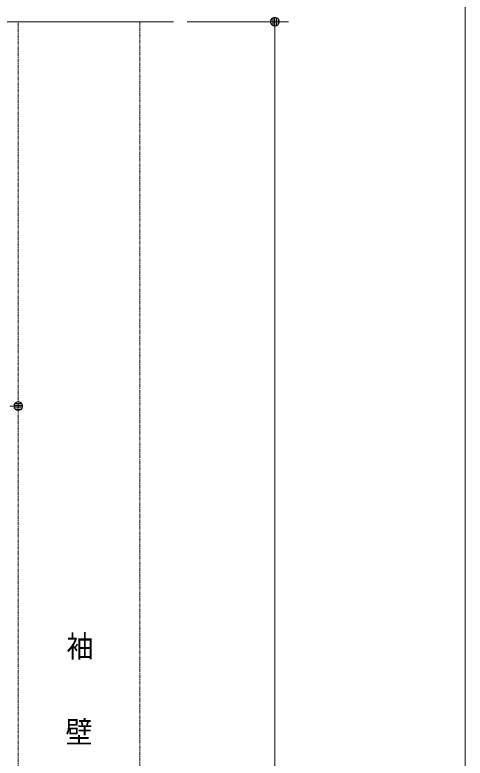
# Model space of a CAD drawing. Units: millimetres, scale not verified. Extents: x -6062 to 6062, y -3045 to 3045.
# Drawn here: x 1546 to 2212, y -102 to 1000 of the extents above; entities that cross this region are included whole.
import ezdxf
from ezdxf.enums import TextEntityAlignment as Align

# ---------------------------------------------------------------- set-up
doc = ezdxf.new("R2010")
doc.units = ezdxf.units.MM
doc.header["$LTSCALE"] = 20
doc.linetypes.add('DOUBLE_CHAIN1', pattern=[8.8, 5, -1, 0.6, -0.6, 0.6, -1])
for name, color, linetype, lineweight in [('0-0_2寸法-1', 7, 'Continuous', 9), ('0-1_0', 7, 'Continuous', 9), ('0-2_2寸法-3', 7, 'Continuous', 9), ('0-3_3一般', 7, 'Continuous', 9), ('0-4_1図面枠', 7, 'Continuous', 9)]:
    doc.layers.add(name, color=color, linetype=linetype, lineweight=lineweight)
doc.styles.add('ＭＳ ゴシック', font='')
doc.styles.get('ＭＳ ゴシック').set_extended_font_data('MS Gothic')

# ---------------------------------------------------------------- blocks, each defined once
blk = doc.blocks.new('_Dot')
at = {"layer": '0-1_0'}
for p, q in [((-10, 0), (-20, 0)), ((9.78, 2), (-9.78, 2)), ((7.99, 6), (-7.99, 6)), ((9.16, -3.98), (-9.16, -3.98)), ((6, -7.98), (-6, -7.98))]:
    blk.add_line(p, q, dxfattribs=at)
for points in [[(10, 0), (9.92, 1.25), (9.69, 2.49), (9.3, 3.68), (8.76, 4.82), (8.09, 5.88), (7.29, 6.85), (6.37, 7.71), (5.36, 8.44), (4.26, 9.05), (3.09, 9.51), (1.87, 9.82), (0.63, 9.98), (-0.63, 9.98), (-1.87, 9.82), (-3.09, 9.51), (-4.26, 9.05), (-5.36, 8.44), (-6.37, 7.71), (-7.29, 6.85), (-8.09, 5.88), (-8.76, 4.82), (-9.3, 3.68), (-9.69, 2.49), (-9.92, 1.25), (-10, 0), (0, 0)], [(-10, 0), (-9.92, -1.25), (-9.69, -2.49), (-9.3, -3.68), (-8.76, -4.82), (-8.09, -5.88), (-7.29, -6.85), (-6.37, -7.71), (-5.36, -8.44), (-4.26, -9.05), (-3.09, -9.51), (-1.87, -9.82), (-0.63, -9.98), (0.63, -9.98), (1.87, -9.82), (3.09, -9.51), (4.26, -9.05), (5.36, -8.44), (6.37, -7.71), (7.29, -6.85), (8.09, -5.88), (8.76, -4.82), (9.3, -3.68), (9.69, -2.49), (9.92, -1.25), (10, 0), (0, 0)]]:
    blk.add_lwpolyline(points, close=True, dxfattribs=at)
blk = doc.blocks.new('グループ')
at = {"layer": '0-3_3一般'}
blk.add_line((51793.7, 19804.9), (71363.7, 19804.9), dxfattribs=at)
blk = doc.blocks.new('グループ-91')
at = {"layer": '0-3_3一般', "linetype": 'DOUBLE_CHAIN1'}
for p, q in [((66763.7, 19804.9), (70363.7, 19804.9)), ((66763.7, -40000), (66763.7, 19804.9)), ((70363.7, 19804.9), (70363.7, -40000))]:
    blk.add_line(p, q, dxfattribs=at)
blk = doc.blocks.new('グループ-92')
at = {"layer": '0-3_3一般'}
blk.add_blockref('グループ-91', (0, 0), dxfattribs=at)
blk = doc.blocks.new('グループ-93')
at = {"layer": '0-3_3一般'}
for name in ['グループ-92', 'グループ']:
    blk.add_blockref(name, (0, 0), dxfattribs=at)
blk = doc.blocks.new('グループ-142')
at = {"layer": '0-4_1図面枠'}
blk.add_lwpolyline([(-80000, 55400), (80000, 55400), (80000, -55400), (-80000, -55400)], close=True, dxfattribs=at)
blk = doc.blocks.new('図面枠')
at = {"layer": '0-4_1図面枠'}
blk.add_blockref('グループ-142', (0, 0), dxfattribs=at)

msp = doc.modelspace()

# ---------------------------------------------------------------- linework, layer by layer
at = {"layer": '0-0_2寸法-1'}
for p, q in [((1800.68, 990.25), (1950.68, 990.25)), ((1930.68, 977.53), (1930.68, -1987.29)), ((1550.68, 440.25), (1550.88, 440.25))]:
    msp.add_line(p, q, dxfattribs=at)

# ---------------------------------------------------------------- block references
at = {"layer": '0-0_2寸法-1', "xscale": 0.6356201, "yscale": 0.6356201, "rotation": 90}
msp.add_blockref('_Dot', (1930.68, 990.25), dxfattribs=at)
at = {"layer": '0-0_2寸法-1', "xscale": 0.6356201, "yscale": 0.6356201}
msp.add_blockref('_Dot', (1550.68, 420.25), dxfattribs=at)
at = {"layer": '0-3_3一般', "xscale": 0.05, "yscale": 0.05}
msp.add_blockref('グループ-93', (-1787.5, 0), dxfattribs=at)
at = {"layer": '0-4_1図面枠', "xscale": 0.05, "yscale": 0.05}
msp.add_blockref('図面枠', (-1787.5, 0), dxfattribs=at)

# ---------------------------------------------------------------- texts
at = {"layer": '0-2_2寸法-3', "style": 'ＭＳ ゴシック', "width": 0.9}
for s, p in [('袖', (1621.98, 38.17)), ('壁', (1620.54, -89.12))]:
    msp.add_text(s, height=32.55, dxfattribs=at).set_placement(p, align=Align.BOTTOM_LEFT)

doc.saveas('drawing.dxf')
